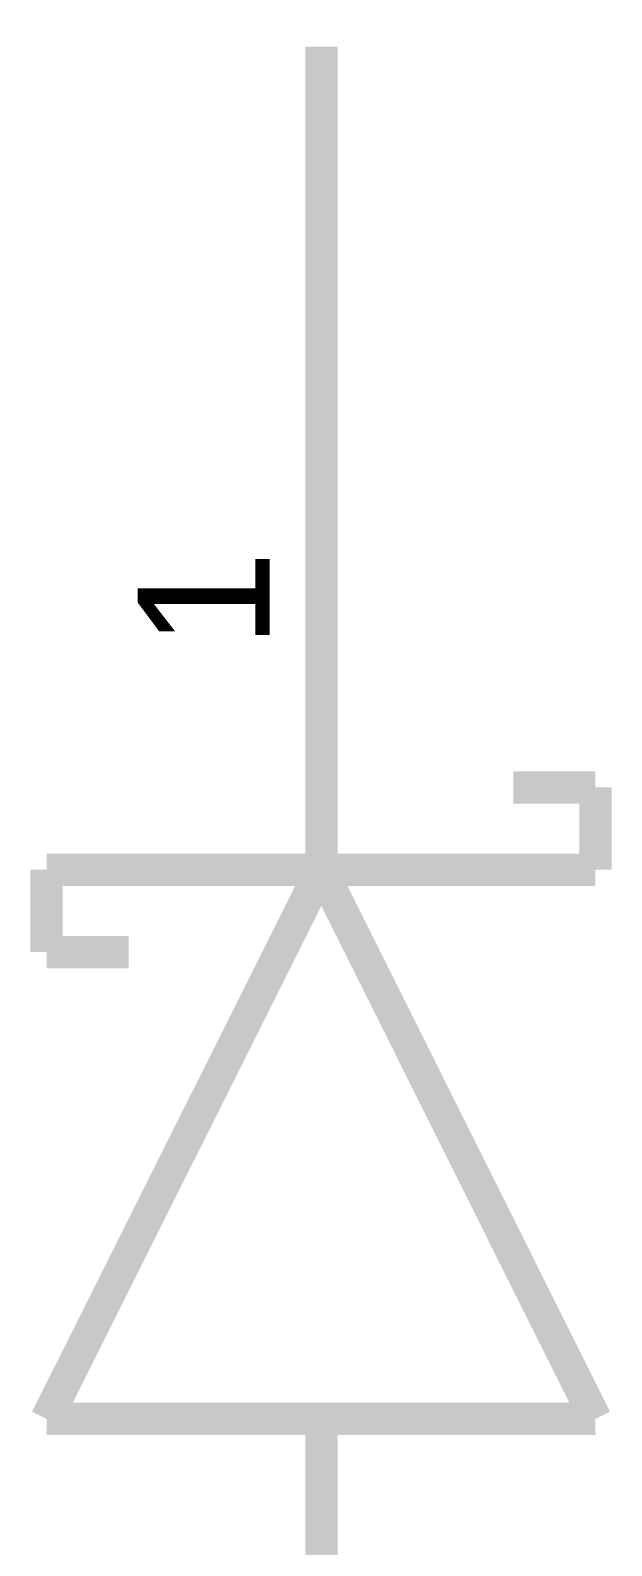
# Model space of a CAD drawing. Header units: inches. Extents: x -11.7 to 11.5, y 0 to 7.6.
# Drawn here: x 2.495 to 2.707, y 2.554 to 3.106 of the extents above; entities that cross this region are included whole.
import ezdxf

# ---------------------------------------------------------------- set-up
doc = ezdxf.new("R2010")
doc.units = ezdxf.units.IN
doc.header["$MEASUREMENT"] = 0
doc.layers.add('Sheet', color=255, linetype='Continuous')

msp = doc.modelspace()

# ---------------------------------------------------------------- linework, layer by layer
at = {"layer": 'Sheet'}
for points in [[(2.60112, 2.99973, 0.0118, 0.0118, 0), (2.60112, 3.09995, 0.0118, 0.0118, 0)], [(2.60112, 2.79989, 0.0118, 0.0118, 0), (2.60112, 2.99973, 0.0118, 0.0118, 0)], [(2.60112, 2.79989, 0.0118, 0.0118, 0), (2.60112, 2.8299, 0.0118, 0.0118, 0)], [(2.70101, 2.8299, 0.0118, 0.0118, 0), (2.67101, 2.8299, 0.0118, 0.0118, 0)], [(2.70101, 2.79989, 0.0118, 0.0118, 0), (2.70101, 2.8299, 0.0118, 0.0118, 0)], [(2.50093, 2.79989, 0.0118, 0.0118, 0), (2.70101, 2.79989, 0.0118, 0.0118, 0)], [(2.50093, 2.59975, 0.0118, 0.0118, 0), (2.60112, 2.79989, 0.0118, 0.0118, 0)], [(2.50093, 2.79989, 0.0118, 0.0118, 0), (2.50093, 2.76988, 0.0118, 0.0118, 0)], [(2.70101, 2.59975, 0.0118, 0.0118, 0), (2.60112, 2.79989, 0.0118, 0.0118, 0)], [(2.50093, 2.76988, 0.0118, 0.0118, 0), (2.53092, 2.76988, 0.0118, 0.0118, 0)], [(2.50093, 2.59975, 0.0118, 0.0118, 0), (2.70101, 2.59975, 0.0118, 0.0118, 0)], [(2.60112, 2.59975, 0.0118, 0.0118, 0), (2.60112, 2.39991, 0.0118, 0.0118, 0)], [(2.60112, 2.59975, 0.0118, 0.0118, 0), (2.60112, 2.56974, 0.0118, 0.0118, 0)]]:
    msp.add_lwpolyline(points, format="xyseb", dxfattribs=at)

# ---------------------------------------------------------------- texts
msp.add_text('1', height=0.04801, rotation=90, dxfattribs=at).set_placement((2.58222, 2.88061))

doc.saveas('drawing.dxf')
